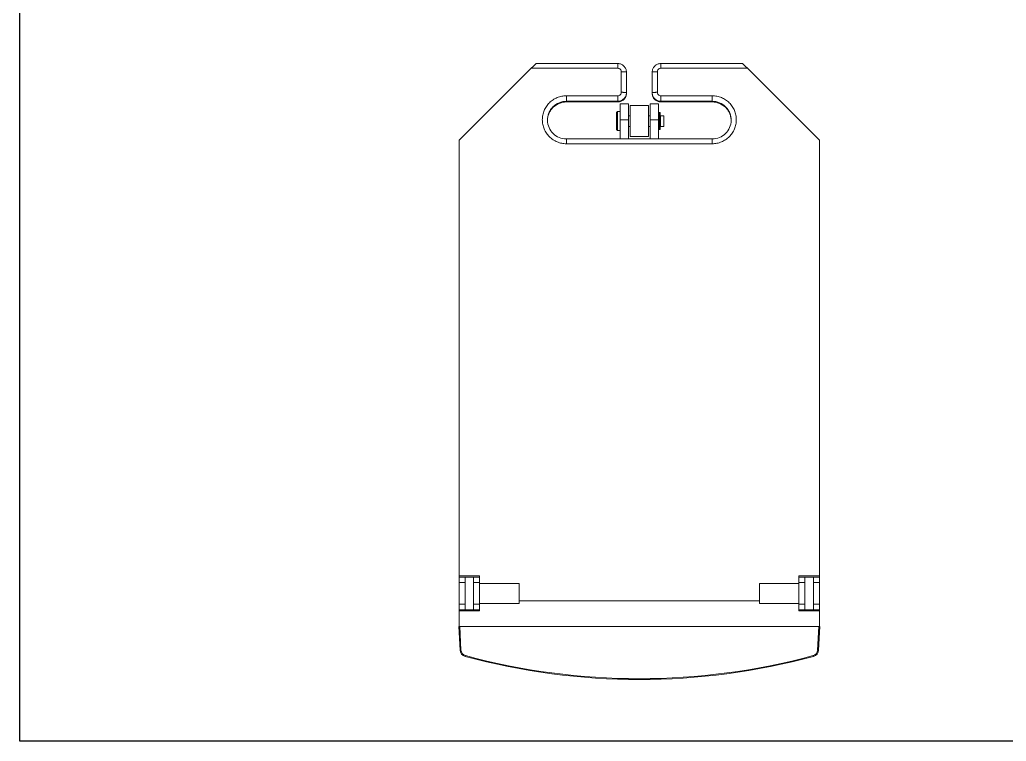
# Model space of a CAD drawing. Header units: millimetres. Extents: x 0 to 1188, y 0 to 840.
# Drawn here: x 0 to 575, y 0 to 420 of the extents above; entities that cross this region are included whole.
import ezdxf

# ---------------------------------------------------------------- set-up
doc = ezdxf.new("R2010")
doc.units = ezdxf.units.MM
doc.layers.get('0').update_dxf_attribs({"lineweight": 13})
doc.layers.add('图框', color=7, linetype='Continuous')

# ---------------------------------------------------------------- blocks, each defined once
blk = doc.blocks.new('A4-H')
at = {"layer": '图框'}
blk.add_lwpolyline([(0, 210.02), (297, 210.02), (297, 0), (0, 0)], close=True, dxfattribs=at)

msp = doc.modelspace()

# ---------------------------------------------------------------- linework, layer by layer
for p, q in [((255.9, 349.83), (297.9, 391.72)), ((297.9, 391.72), (348.4, 391.72)), ((348.4, 394.51), (300.87, 394.51)), ((348.4, 391.72), (348.4, 394.51)), ((373.4, 391.72), (373.4, 394.51)), ((420.93, 394.51), (373.4, 394.51)), ((423.9, 391.72), (373.4, 391.72)), ((465.9, 349.83), (423.9, 391.72)), ((350.4, 389.73), (350.4, 377.76)), ((353.4, 389.52), (353.4, 377.13)), ((368.4, 389.52), (368.4, 377.13)), ((371.4, 389.73), (371.4, 377.76)), ((318.4, 375.76), (318.4, 372.14)), ((348.4, 375.76), (318.4, 375.76)), ((348.4, 375.76), (348.4, 372.14)), ((373.4, 375.76), (373.4, 372.14)), ((373.4, 375.76), (403.4, 375.76)), ((403.4, 375.76), (403.4, 372.14)), ((348.4, 372.56), (318.4, 372.56)), ((318.4, 372.14), (348.4, 372.14)), ((318.4, 372.14), (348.4, 372.14)), ((349.65, 371.02), (349.65, 350.62)), ((349.65, 371.02), (354.65, 371.02)), ((354.65, 371.02), (354.65, 350.62)), ((355.65, 370.02), (355.65, 352.02)), ((355.65, 370.02), (366.15, 370.02)), ((366.15, 370.02), (366.15, 352.02)), ((367.15, 371.02), (367.15, 350.62)), ((367.15, 371.02), (372.15, 371.02)), ((372.15, 371.02), (372.15, 350.62)), ((373.4, 372.56), (403.4, 372.56)), ((373.4, 372.14), (403.4, 372.14)), ((373.4, 372.14), (403.4, 372.14)), ((347.65, 366.02), (348.15, 366.52)), ((347.65, 356.27), (347.65, 366.02)), ((348.15, 355.52), (348.15, 366.52)), ((349.65, 366.52), (348.15, 366.52)), ((355.65, 364.12), (354.65, 364.12)), ((367.15, 364.12), (366.15, 364.12)), ((372.35, 364.12), (372.15, 364.12)), ((372.35, 356.15), (372.35, 365.9)), ((372.35, 365.9), (372.35, 365.9)), ((372.47, 358.52), (372.47, 366.02)), ((372.47, 366.02), (372.85, 366.02)), ((372.47, 364.93), (372.85, 364.93)), ((372.47, 363.83), (372.85, 363.83)), ((372.47, 363.37), (372.85, 363.37)), ((372.85, 366.02), (372.85, 358.68)), ((372.97, 365.9), (372.97, 358.52)), ((373.15, 363.52), (372.97, 363.52)), ((373.15, 357.92), (373.15, 364.12)), ((375.15, 364.12), (373.15, 364.12)), ((375.15, 364.12), (375.15, 357.92)), ((349.65, 361.72), (354.65, 361.72)), ((355.65, 357.92), (354.65, 357.92)), ((367.15, 357.92), (366.15, 357.92)), ((367.15, 361.72), (372.15, 361.72)), ((372.35, 357.92), (372.15, 357.92)), ((372.47, 358.68), (372.85, 358.68)), ((372.47, 356.02), (372.47, 358.52)), ((372.47, 358.21), (372.85, 358.21)), ((372.47, 357.12), (372.85, 357.12)), ((372.85, 358.68), (372.85, 356.02)), ((372.97, 358.52), (372.97, 356.15)), ((373.15, 358.52), (372.97, 358.52)), ((375.15, 357.92), (373.15, 357.92)), ((318.4, 347.83), (318.4, 350.62)), ((403.4, 350.62), (318.4, 350.62)), ((347.65, 356.27), (347.65, 356.02)), ((347.65, 356.02), (348.15, 355.52)), ((349.65, 355.52), (348.15, 355.52)), ((355.65, 352.02), (366.15, 352.02)), ((372.35, 356.15), (372.35, 356.15)), ((372.47, 356.02), (372.85, 356.02)), ((403.4, 347.83), (403.4, 350.62)), ((255.9, 349.83), (255.9, 66.83)), ((403.4, 347.83), (318.4, 347.83)), ((465.9, 349.83), (465.9, 66.83)), ((267.9, 96.33), (255.9, 96.33)), ((267.9, 95.58), (255.9, 95.58)), ((259.4, 92.33), (255.9, 92.33)), ((259.4, 95.58), (259.4, 76.58)), ((264.4, 95.58), (264.4, 76.58)), ((267.9, 92.33), (264.4, 92.33)), ((267.9, 96.33), (267.9, 75.83)), ((453.9, 96.33), (465.9, 96.33)), ((453.9, 96.33), (453.9, 75.83)), ((453.9, 95.58), (465.9, 95.58)), ((453.9, 92.33), (457.4, 92.33)), ((457.4, 95.58), (457.4, 76.58)), ((462.4, 95.58), (462.4, 76.58)), ((462.4, 92.33), (465.9, 92.33)), ((267.9, 91.83), (290.9, 91.83)), ((290.9, 91.83), (290.9, 80.16)), ((453.9, 91.83), (430.9, 91.83)), ((430.9, 91.83), (430.9, 80.16)), ((430.9, 81.83), (290.9, 81.83)), ((255.9, 79.83), (259.4, 79.83)), ((267.9, 76.58), (255.9, 76.58)), ((255.9, 75.83), (267.9, 75.83)), ((264.4, 79.83), (267.9, 79.83)), ((290.9, 80.16), (267.9, 80.16)), ((430.9, 80.16), (453.9, 80.16)), ((457.4, 79.83), (453.9, 79.83)), ((453.9, 76.58), (465.9, 76.58)), ((465.9, 75.83), (453.9, 75.83)), ((465.9, 79.83), (462.4, 79.83)), ((256.51, 53.03), (255.79, 66.83)), ((255.9, 66.83), (465.9, 66.83)), ((257.01, 53.05), (256.29, 66.83)), ((465.5, 66.83), (464.78, 53.05)), ((466, 66.83), (465.28, 53.03)), ((465.98, 66.83), (466, 66.83))]:
    msp.add_line(p, q)
for centre, radius, start, end in [((372.47, 365.9), 0.125, 90, 180), ((372.85, 365.9), 0.125, 0, 90), ((318.32, 361.17), 10.92, 177.80651, 178.89756), ((318.27, 361.17), 10.88, 177.79529, 178.89147), ((318.23, 361.59), 10.83, 180.00041, 181.10861), ((403.48, 361.17), 10.92, 1.10244, 2.19349), ((403.52, 361.17), 10.88, 1.10853, 2.20471), ((403.56, 361.59), 10.83, 358.89139, 359.99959), ((372.47, 356.15), 0.125, 180, 270), ((372.85, 356.15), 0.125, 270, 0), ((260.51, 53.24), 4, 183, 254.86532), ((260.51, 53.23), 3.5, 183.0023, 254.86302), ((461.29, 53.23), 3.5, 285.13699, 356.99769), ((461.29, 53.24), 4, 285.13468, 357), ((360.9, 424.4), 388.5, 254.86532, 285.13468), ((360.9, 424.4), 388, 254.86533, 285.13467)]:
    msp.add_arc(centre, radius, start, end)
for centre, major_axis, start_param, end_param in [((297.9, 391.51), (3, 3), 0.035392, 1.53589), ((423.9, 391.51), (3, -3), 1.605703, 3.106201)]:
    msp.add_ellipse(centre, major_axis=major_axis, ratio=0.034921, start_param=start_param, end_param=end_param)
for points, knots in [([(348.4, 394.51), (349.05, 394.51), (350.36, 394.26), (352.02, 393.14), (353.14, 391.48), (353.4, 390.17), (353.4, 389.52)], [0, 0, 0, 0, 0.250078, 0.500067, 0.750016, 1, 1, 1, 1]), ([(348.4, 391.72), (348.66, 391.72), (349.18, 391.62), (349.85, 391.18), (350.29, 390.51), (350.4, 389.99), (350.4, 389.73)], [0, 0, 0, 0, 0.25026, 0.500398, 0.750303, 1, 1, 1, 1]), ([(373.4, 394.51), (372.75, 394.51), (371.43, 394.26), (369.77, 393.14), (368.66, 391.48), (368.4, 390.17), (368.4, 389.52)], [0, 0, 0, 0, 0.250078, 0.500067, 0.750016, 1, 1, 1, 1]), ([(373.4, 391.72), (373.14, 391.72), (372.61, 391.62), (371.95, 391.18), (371.5, 390.51), (371.4, 389.99), (371.4, 389.73)], [0, 0, 0, 0, 0.25026, 0.500398, 0.750303, 1, 1, 1, 1]), ([(350.4, 389.73), (350.59, 389.73), (350.97, 389.73), (351.53, 389.72), (352.04, 389.7), (352.49, 389.67), (352.86, 389.64), (353.13, 389.61), (353.3, 389.58), (353.38, 389.55), (353.4, 389.53), (353.4, 389.52)], [0, 0, 0, 0, 0.193349, 0.37967, 0.551242, 0.701751, 0.82558, 0.91801, 0.975918, 0.991706, 1, 1, 1, 1]), ([(371.4, 389.73), (371.2, 389.73), (370.82, 389.73), (370.26, 389.72), (369.75, 389.7), (369.3, 389.67), (368.93, 389.64), (368.66, 389.61), (368.49, 389.58), (368.42, 389.55), (368.4, 389.53), (368.4, 389.52)], [0, 0, 0, 0, 0.193349, 0.37967, 0.551242, 0.701751, 0.82558, 0.91801, 0.975918, 0.991706, 1, 1, 1, 1]), ([(318.4, 375.76), (317.48, 375.76), (315.65, 375.58), (313.01, 374.78), (310.57, 373.48), (308.43, 371.74), (306.68, 369.61), (305.38, 367.18), (304.58, 364.54), (304.31, 361.8), (304.58, 359.05), (305.38, 356.42), (306.68, 353.99), (308.43, 351.86), (310.57, 350.11), (313.01, 348.81), (315.65, 348.01), (317.48, 347.83), (318.4, 347.83)], [0, 0, 0, 0, 0.062561, 0.125141, 0.187676, 0.250193, 0.312679, 0.375137, 0.437575, 0.5, 0.562425, 0.624863, 0.687321, 0.749807, 0.812324, 0.874859, 0.937439, 1, 1, 1, 1]), ([(350.4, 377.76), (350.4, 377.5), (350.29, 376.97), (349.85, 376.31), (349.18, 375.87), (348.66, 375.76), (348.4, 375.76)], [0, 0, 0, 0, 0.249697, 0.499602, 0.74974, 1, 1, 1, 1]), ([(353.4, 377.55), (353.4, 376.9), (353.14, 375.59), (352.02, 373.93), (350.36, 372.82), (349.05, 372.56), (348.4, 372.56)], [0, 0, 0, 0, 0.249749, 0.499602, 0.749687, 1, 1, 1, 1]), ([(353.4, 377.13), (353.4, 376.48), (353.14, 375.17), (352.02, 373.51), (350.36, 372.4), (349.05, 372.14), (348.4, 372.14)], [0, 0, 0, 0, 0.249984, 0.499933, 0.749922, 1, 1, 1, 1]), ([(348.4, 372.14), (349.05, 372.14), (350.36, 372.4), (352.02, 373.51), (353.14, 375.17), (353.4, 376.48), (353.4, 377.13)], [0, 0, 0, 0, 0.250313, 0.500398, 0.750251, 1, 1, 1, 1]), ([(350.4, 377.76), (350.59, 377.76), (350.97, 377.76), (351.53, 377.74), (352.04, 377.73), (352.49, 377.7), (352.86, 377.67), (353.13, 377.64), (353.3, 377.6), (353.38, 377.58), (353.4, 377.56), (353.4, 377.55)], [0, 0, 0, 0, 0.193349, 0.37967, 0.551242, 0.701751, 0.82558, 0.91801, 0.975918, 0.991706, 1, 1, 1, 1]), ([(371.4, 377.76), (371.2, 377.76), (370.82, 377.76), (370.26, 377.74), (369.75, 377.73), (369.3, 377.7), (368.93, 377.67), (368.66, 377.64), (368.49, 377.6), (368.42, 377.58), (368.4, 377.56), (368.4, 377.55)], [0, 0, 0, 0, 0.193349, 0.37967, 0.551242, 0.701751, 0.82558, 0.91801, 0.975918, 0.991706, 1, 1, 1, 1]), ([(368.4, 377.55), (368.4, 376.9), (368.66, 375.59), (369.77, 373.93), (371.43, 372.82), (372.75, 372.56), (373.4, 372.56)], [0, 0, 0, 0, 0.249749, 0.499602, 0.749687, 1, 1, 1, 1]), ([(368.4, 377.13), (368.4, 376.48), (368.66, 375.17), (369.77, 373.51), (371.43, 372.4), (372.75, 372.14), (373.4, 372.14)], [0, 0, 0, 0, 0.249984, 0.499933, 0.749922, 1, 1, 1, 1]), ([(368.4, 377.13), (368.4, 376.48), (368.66, 375.17), (369.77, 373.51), (371.43, 372.4), (372.75, 372.14), (373.4, 372.14)], [0, 0, 0, 0, 0.249749, 0.499602, 0.749687, 1, 1, 1, 1]), ([(371.4, 377.76), (371.4, 377.5), (371.5, 376.97), (371.95, 376.31), (372.61, 375.87), (373.14, 375.76), (373.4, 375.76)], [0, 0, 0, 0, 0.249697, 0.499602, 0.74974, 1, 1, 1, 1]), ([(403.4, 375.76), (404.31, 375.76), (406.15, 375.58), (408.79, 374.78), (411.22, 373.48), (413.36, 371.74), (415.11, 369.61), (416.41, 367.18), (417.22, 364.54), (417.49, 361.8), (417.22, 359.05), (416.41, 356.42), (415.11, 353.99), (413.36, 351.86), (411.22, 350.11), (408.79, 348.81), (406.15, 348.01), (404.31, 347.83), (403.4, 347.83)], [0, 0, 0, 0, 0.062561, 0.125141, 0.187676, 0.250193, 0.312679, 0.375137, 0.437575, 0.5, 0.562425, 0.624863, 0.687321, 0.749807, 0.812324, 0.874859, 0.937439, 1, 1, 1, 1]), ([(318.4, 372.56), (316.97, 372.56), (314.08, 371.99), (311.02, 369.95), (309.19, 367.72), (308.17, 365.81), (307.54, 363.74), (307.4, 362.31), (307.4, 361.59)], [0, 0, 0, 0, 0.249695, 0.499189, 0.624462, 0.749676, 0.874848, 1, 1, 1, 1]), ([(307.4, 361.59), (307.43, 362.29), (307.62, 363.68), (308.3, 365.68), (309.34, 367.52), (311.17, 369.65), (314.18, 371.59), (317, 372.14), (318.4, 372.14)], [0, 0, 0, 0, 0.125071, 0.250182, 0.375306, 0.500548, 0.750127, 1, 1, 1, 1]), ([(307.4, 361.59), (307.43, 362.29), (307.62, 363.68), (308.3, 365.68), (309.34, 367.52), (311.17, 369.65), (314.18, 371.6), (317, 372.14), (318.4, 372.14)], [0, 0, 0, 0, 0.125136, 0.250297, 0.375499, 0.500759, 0.750281, 1, 1, 1, 1]), ([(403.4, 372.56), (404.83, 372.56), (407.72, 371.99), (410.77, 369.95), (412.6, 367.72), (413.62, 365.81), (414.25, 363.74), (414.4, 362.31), (414.4, 361.59)], [0, 0, 0, 0, 0.249695, 0.499189, 0.624462, 0.749676, 0.874848, 1, 1, 1, 1]), ([(414.39, 361.59), (414.36, 362.29), (414.17, 363.68), (413.5, 365.68), (412.45, 367.52), (410.62, 369.65), (407.61, 371.59), (404.79, 372.14), (403.4, 372.14)], [0, 0, 0, 0, 0.125071, 0.250182, 0.375306, 0.500548, 0.750127, 1, 1, 1, 1]), ([(403.4, 372.14), (404.79, 372.14), (407.61, 371.6), (410.62, 369.65), (412.45, 367.52), (413.5, 365.68), (414.17, 363.68), (414.36, 362.29), (414.39, 361.59)], [0, 0, 0, 0, 0.249719, 0.499241, 0.624501, 0.749703, 0.874864, 1, 1, 1, 1]), ([(372.35, 364.83), (372.35, 364.86), (372.38, 364.91), (372.44, 364.93), (372.47, 364.93)], [0, 0, 0, 0, 0.456906, 1, 1, 1, 1]), ([(372.35, 363.95), (372.35, 363.93), (372.37, 363.87), (372.41, 363.84), (372.44, 363.84)], [0, 0, 0, 0, 0.495901, 1, 1, 1, 1]), ([(372.97, 364.83), (372.97, 364.86), (372.94, 364.91), (372.88, 364.93), (372.85, 364.93)], [0, 0, 0, 0, 0.456906, 1, 1, 1, 1]), ([(372.97, 363.95), (372.97, 363.93), (372.95, 363.87), (372.9, 363.84), (372.88, 363.84)], [0, 0, 0, 0, 0.495901, 1, 1, 1, 1]), ([(318.4, 350.62), (316.98, 350.62), (314.13, 351.18), (310.5, 353.56), (308.04, 357.13), (307.43, 359.97), (307.4, 361.38)], [0, 0, 0, 0, 0.250459, 0.500621, 0.750413, 1, 1, 1, 1]), ([(372.35, 358.09), (372.35, 358.12), (372.37, 358.17), (372.41, 358.2), (372.44, 358.21)], [0, 0, 0, 0, 0.495901, 1, 1, 1, 1]), ([(372.35, 357.21), (372.35, 357.19), (372.38, 357.13), (372.44, 357.12), (372.47, 357.12)], [0, 0, 0, 0, 0.456906, 1, 1, 1, 1]), ([(372.97, 357.21), (372.97, 357.19), (372.94, 357.13), (372.88, 357.12), (372.85, 357.12)], [0, 0, 0, 0, 0.456906, 1, 1, 1, 1]), ([(372.97, 358.09), (372.97, 358.12), (372.95, 358.17), (372.9, 358.2), (372.88, 358.21)], [0, 0, 0, 0, 0.495901, 1, 1, 1, 1]), ([(403.4, 350.62), (404.81, 350.62), (407.67, 351.18), (411.29, 353.56), (413.75, 357.13), (414.37, 359.97), (414.39, 361.38)], [0, 0, 0, 0, 0.250459, 0.500621, 0.750413, 1, 1, 1, 1]), ([(256.51, 53.03), (256.51, 53.03), (256.52, 53.03), (256.52, 53.03), (256.54, 53.03), (256.56, 53.03), (256.6, 53.03), (256.66, 53.03), (256.74, 53.04), (256.86, 53.04), (256.95, 53.04), (257.01, 53.05)], [0, 0, 0, 0, 0.005181, 0.01979, 0.043715, 0.076713, 0.168887, 0.293134, 0.444566, 0.617966, 1, 1, 1, 1]), ([(465.28, 53.03), (465.28, 53.03), (465.27, 53.03), (465.27, 53.03), (465.26, 53.03), (465.23, 53.03), (465.19, 53.03), (465.13, 53.03), (465.05, 53.04), (464.94, 53.04), (464.84, 53.04), (464.78, 53.05)], [0, 0, 0, 0, 0.005181, 0.019791, 0.043715, 0.076713, 0.168888, 0.293136, 0.444568, 0.617967, 1, 1, 1, 1]), ([(259.46, 49.38), (259.46, 49.38), (259.46, 49.38), (259.47, 49.39), (259.47, 49.4), (259.48, 49.42), (259.49, 49.46), (259.5, 49.52), (259.52, 49.59), (259.55, 49.7), (259.58, 49.79), (259.59, 49.85)], [0, 0, 0, 0, 0.004896, 0.019359, 0.043144, 0.075996, 0.167859, 0.291818, 0.443088, 0.616561, 1, 1, 1, 1]), ([(462.33, 49.38), (462.33, 49.38), (462.33, 49.38), (462.33, 49.39), (462.32, 49.4), (462.32, 49.42), (462.31, 49.46), (462.29, 49.52), (462.27, 49.59), (462.24, 49.7), (462.22, 49.79), (462.2, 49.85)], [0, 0, 0, 0, 0.004896, 0.019359, 0.043144, 0.075995, 0.167858, 0.291816, 0.443086, 0.61656, 1, 1, 1, 1])]:
    msp.add_open_spline(points, degree=3, knots=knots)
for points in [[(372.44, 363.84), (372.45, 363.83), (372.46, 363.83), (372.47, 363.83)], [(372.88, 363.84), (372.87, 363.83), (372.86, 363.83), (372.85, 363.83)], [(372.44, 358.21), (372.45, 358.21), (372.46, 358.21), (372.47, 358.21)], [(372.88, 358.21), (372.87, 358.21), (372.86, 358.21), (372.85, 358.21)]]:
    msp.add_open_spline(points, degree=3)

# ---------------------------------------------------------------- block references
at = {"layer": '图框', "xscale": 3.999619079867048, "yscale": 3.999619079867048, "zscale": 3.999619079867048}
msp.add_blockref('A4-H', (0, 0), dxfattribs=at)

doc.saveas('drawing.dxf')
